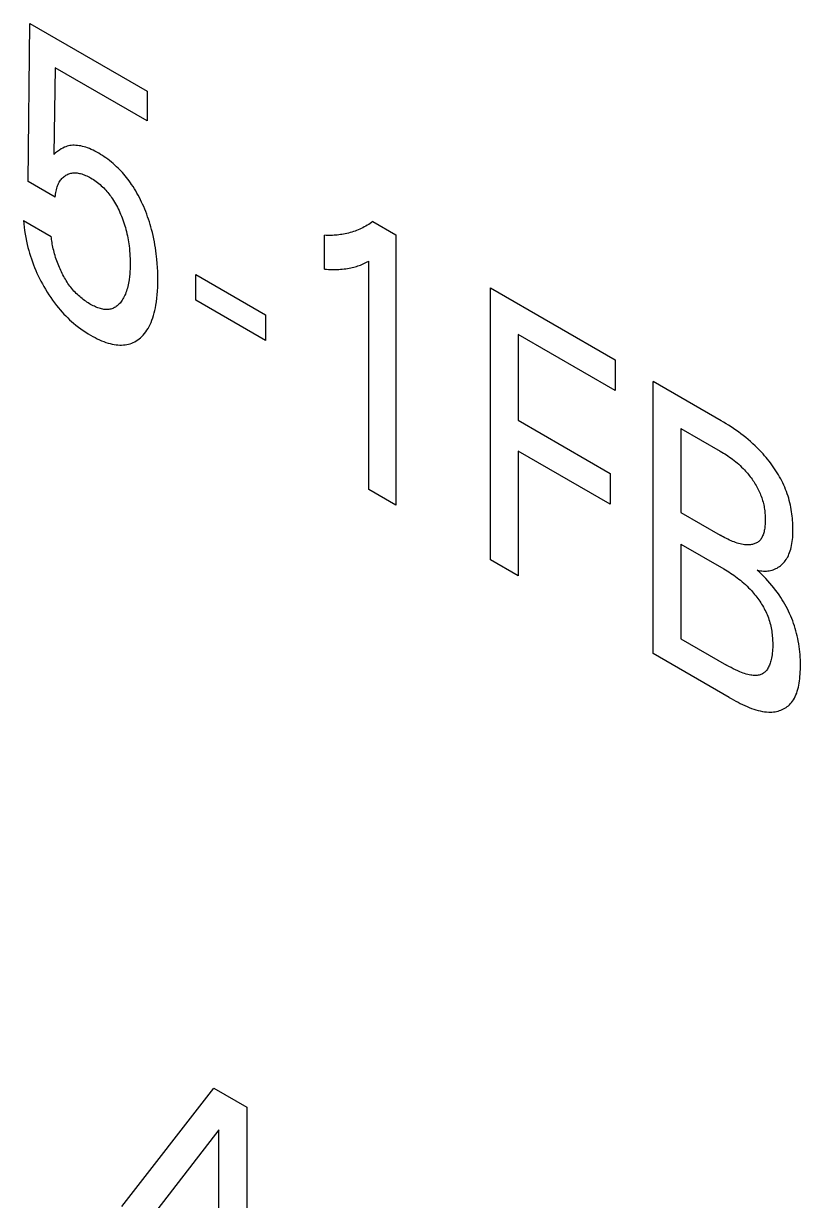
# Model space of a CAD drawing. Extents: x 0 to 420, y 0 to 297.
# Drawn here: x 172.42 to 176.38, y 149.56 to 155.56 of the extents above; entities that cross this region are included whole.
import ezdxf

# ---------------------------------------------------------------- set-up
doc = ezdxf.new("R2010")
doc.units = 0
doc.header["$LTSCALE"] = 23.1
doc.layers.add('40000_ISO', color=7, linetype='CONTINUOUS')

msp = doc.modelspace()

# ---------------------------------------------------------------- linework, layer by layer
at = {"layer": '40000_ISO', "color": 7, "linetype": 'CONTINUOUS'}
for p, q in [((172.4385, 154.7546), (172.4473, 155.5611)), ((172.4473, 155.5611), (173.0459, 155.2155)), ((172.577, 155.3348), (172.5689, 154.8928)), ((173.0459, 155.064), (172.577, 155.3348)), ((173.0459, 155.2155), (173.0459, 155.064)), ((172.5787, 154.9009), (172.5689, 154.8928)), ((172.5887, 154.9087), (172.5787, 154.9009)), ((172.5977, 154.9151), (172.5887, 154.9087)), ((172.607, 154.9211), (172.5977, 154.9151)), ((172.6153, 154.9258), (172.607, 154.9211)), ((172.6239, 154.9299), (172.6153, 154.9258)), ((172.6305, 154.9326), (172.6239, 154.9299)), ((172.6372, 154.9348), (172.6305, 154.9326)), ((172.6442, 154.9366), (172.6372, 154.9348)), ((172.6514, 154.9381), (172.6442, 154.9366)), ((172.6587, 154.9391), (172.6514, 154.9381)), ((172.6662, 154.9397), (172.6587, 154.9391)), ((172.6739, 154.9399), (172.6662, 154.9397)), ((172.6818, 154.9396), (172.6739, 154.9399)), ((172.6899, 154.939), (172.6818, 154.9396)), ((172.6982, 154.9379), (172.6899, 154.939)), ((172.7065, 154.9364), (172.6982, 154.9379)), ((172.7149, 154.9345), (172.7065, 154.9364)), ((172.7234, 154.9322), (172.7149, 154.9345)), ((172.732, 154.9296), (172.7234, 154.9322)), ((172.7413, 154.9263), (172.732, 154.9296)), ((172.7507, 154.9227), (172.7413, 154.9263)), ((172.7602, 154.9187), (172.7507, 154.9227)), ((172.7697, 154.9143), (172.7602, 154.9187)), ((172.7792, 154.9095), (172.7697, 154.9143)), ((172.7887, 154.9045), (172.7792, 154.9095)), ((172.7983, 154.8991), (172.7887, 154.9045)), ((172.8076, 154.8936), (172.7983, 154.8991)), ((172.8169, 154.8878), (172.8076, 154.8936)), ((172.8261, 154.8817), (172.8169, 154.8878)), ((172.8354, 154.8753), (172.8261, 154.8817)), ((172.8446, 154.8687), (172.8354, 154.8753)), ((172.8538, 154.8617), (172.8446, 154.8687)), ((172.8629, 154.8544), (172.8538, 154.8617)), ((172.872, 154.8468), (172.8629, 154.8544)), ((172.8809, 154.8389), (172.872, 154.8468)), ((172.8898, 154.8307), (172.8809, 154.8389)), ((172.8973, 154.8235), (172.8898, 154.8307)), ((172.6031, 154.7613), (172.6066, 154.766)), ((172.6066, 154.766), (172.6103, 154.7703)), ((172.6103, 154.7703), (172.6141, 154.7743)), ((172.6141, 154.7743), (172.6182, 154.778)), ((172.6182, 154.778), (172.6225, 154.7814)), ((172.6225, 154.7814), (172.6269, 154.7845)), ((172.6269, 154.7845), (172.6315, 154.7874)), ((172.6315, 154.7874), (172.6363, 154.7899)), ((172.6363, 154.7899), (172.641, 154.7921)), ((172.641, 154.7921), (172.6458, 154.794)), ((172.6458, 154.794), (172.6507, 154.7956)), ((172.6507, 154.7956), (172.6557, 154.7969)), ((172.6557, 154.7969), (172.6609, 154.7979)), ((172.6609, 154.7979), (172.6662, 154.7987)), ((172.6662, 154.7987), (172.6716, 154.7991)), ((172.6716, 154.7991), (172.6771, 154.7992)), ((172.6771, 154.7992), (172.6827, 154.799)), ((172.6827, 154.799), (172.6884, 154.7985)), ((172.6884, 154.7985), (172.6941, 154.7977)), ((172.6941, 154.7977), (172.7, 154.7966)), ((172.7, 154.7966), (172.7059, 154.7952)), ((172.7059, 154.7952), (172.7119, 154.7935)), ((172.7119, 154.7935), (172.7183, 154.7915)), ((172.7183, 154.7915), (172.7247, 154.7891)), ((172.7247, 154.7891), (172.7311, 154.7865)), ((172.7311, 154.7865), (172.7376, 154.7835)), ((172.7376, 154.7835), (172.7441, 154.7803)), ((172.7441, 154.7803), (172.7507, 154.7769)), ((172.7507, 154.7769), (172.7572, 154.7733)), ((172.7572, 154.7733), (172.7641, 154.7692)), ((172.7641, 154.7692), (172.771, 154.7649)), ((172.771, 154.7649), (172.7778, 154.7603)), ((172.9047, 154.816), (172.8973, 154.8235)), ((172.912, 154.8083), (172.9047, 154.816)), ((172.9192, 154.8004), (172.912, 154.8083)), ((172.9263, 154.7923), (172.9192, 154.8004)), ((172.9333, 154.784), (172.9263, 154.7923)), ((172.9402, 154.7755), (172.9333, 154.784)), ((172.9469, 154.7669), (172.9402, 154.7755)), ((172.9535, 154.7581), (172.9469, 154.7669)), ((172.577, 154.6747), (172.4385, 154.7546)), ((172.5798, 154.6984), (172.5812, 154.7059)), ((172.5812, 154.7059), (172.5829, 154.7134)), ((172.5829, 154.7134), (172.5847, 154.7206)), ((172.5847, 154.7206), (172.5868, 154.7276)), ((172.5868, 154.7276), (172.589, 154.7338)), ((172.589, 154.7338), (172.5914, 154.7398)), ((172.5914, 154.7398), (172.594, 154.7455)), ((172.594, 154.7455), (172.5968, 154.7511)), ((172.5968, 154.7511), (172.5998, 154.7563)), ((172.5998, 154.7563), (172.6031, 154.7613)), ((172.7778, 154.7603), (172.7847, 154.7554)), ((172.7847, 154.7554), (172.7915, 154.7504)), ((172.7915, 154.7504), (172.7982, 154.745)), ((172.7982, 154.745), (172.8049, 154.7394)), ((172.8049, 154.7394), (172.8116, 154.7335)), ((172.8116, 154.7335), (172.8181, 154.7274)), ((172.8181, 154.7274), (172.8236, 154.722)), ((172.8236, 154.722), (172.829, 154.7164)), ((172.829, 154.7164), (172.8344, 154.7106)), ((172.8344, 154.7106), (172.8396, 154.7047)), ((172.8396, 154.7047), (172.8448, 154.6986)), ((172.96, 154.7491), (172.9535, 154.7581)), ((172.9663, 154.74), (172.96, 154.7491)), ((172.9734, 154.7293), (172.9663, 154.74)), ((172.9803, 154.7184), (172.9734, 154.7293)), ((172.9869, 154.7073), (172.9803, 154.7184)), ((172.9934, 154.6962), (172.9869, 154.7073)), ((172.577, 154.6747), (172.5777, 154.6827)), ((172.5777, 154.6827), (172.5787, 154.6906)), ((172.5787, 154.6906), (172.5798, 154.6984)), ((172.8448, 154.6986), (172.8498, 154.6923)), ((172.8498, 154.6923), (172.8548, 154.6859)), ((172.8548, 154.6859), (172.8596, 154.6794)), ((172.8596, 154.6794), (172.8643, 154.6727)), ((172.8643, 154.6727), (172.8689, 154.6659)), ((172.8689, 154.6659), (172.8742, 154.6578)), ((172.8742, 154.6578), (172.8792, 154.6495)), ((172.8792, 154.6495), (172.8841, 154.6411)), ((172.9996, 154.6848), (172.9934, 154.6962)), ((173.0056, 154.6734), (172.9996, 154.6848)), ((173.0114, 154.6619), (173.0056, 154.6734)), ((173.017, 154.6503), (173.0114, 154.6619)), ((173.0224, 154.6387), (173.017, 154.6503)), ((172.8841, 154.6411), (172.8888, 154.6325)), ((172.8888, 154.6325), (172.8933, 154.6239)), ((172.8933, 154.6239), (172.8976, 154.6152)), ((172.8976, 154.6152), (172.9018, 154.6065)), ((172.9018, 154.6065), (172.9058, 154.5977)), ((172.9058, 154.5977), (172.9096, 154.5889)), ((172.9096, 154.5889), (172.9137, 154.579)), ((173.0276, 154.627), (173.0224, 154.6387)), ((173.033, 154.6141), (173.0276, 154.627)), ((173.0382, 154.6012), (173.033, 154.6141)), ((173.0432, 154.5882), (173.0382, 154.6012)), ((173.0479, 154.5752), (173.0432, 154.5882)), ((172.4151, 154.5566), (172.4165, 154.5396)), ((172.4151, 154.5566), (172.5565, 154.475)), ((172.4165, 154.5396), (172.4183, 154.5223)), ((172.9137, 154.579), (172.9176, 154.5691)), ((172.9176, 154.5691), (172.9213, 154.5592)), ((172.9213, 154.5592), (172.9248, 154.5493)), ((172.9248, 154.5493), (172.9281, 154.5394)), ((172.9281, 154.5394), (172.9312, 154.5295)), ((172.9312, 154.5295), (172.9342, 154.5197)), ((173.0523, 154.5623), (173.0479, 154.5752)), ((173.0566, 154.5493), (173.0523, 154.5623)), ((173.0606, 154.5363), (173.0566, 154.5493)), ((173.0643, 154.5234), (173.0606, 154.5363)), ((174.1603, 154.5275), (174.1527, 154.5234)), ((174.1679, 154.5319), (174.1603, 154.5275)), ((174.1753, 154.5364), (174.1679, 154.5319)), ((174.1826, 154.5411), (174.1753, 154.5364)), ((174.1898, 154.546), (174.1826, 154.5411)), ((174.1969, 154.551), (174.1898, 154.546)), ((174.1969, 154.551), (174.3141, 154.4833)), ((172.4183, 154.5223), (172.4206, 154.5047)), ((172.4206, 154.5047), (172.4233, 154.487)), ((172.4233, 154.487), (172.4264, 154.4691)), ((172.4264, 154.4691), (172.4299, 154.4511)), ((172.5572, 154.4675), (172.5565, 154.475)), ((172.5581, 154.4598), (172.5572, 154.4675)), ((172.9342, 154.5197), (172.9369, 154.5098)), ((172.9369, 154.5098), (172.9397, 154.4992)), ((172.9397, 154.4992), (172.9422, 154.4886)), ((172.9422, 154.4886), (172.9445, 154.478)), ((172.9445, 154.478), (172.9466, 154.4675)), ((172.9466, 154.4675), (172.9486, 154.457)), ((173.0679, 154.5105), (173.0643, 154.5234)), ((173.0719, 154.4947), (173.0679, 154.5105)), ((173.0757, 154.4789), (173.0719, 154.4947)), ((173.0791, 154.4632), (173.0757, 154.4789)), ((173.9493, 154.3074), (173.9493, 154.4805)), ((173.9577, 154.4801), (173.9493, 154.4805)), ((173.9661, 154.4799), (173.9577, 154.4801)), ((173.9744, 154.4798), (173.9661, 154.4799)), ((173.9826, 154.4799), (173.9744, 154.4798)), ((173.9908, 154.4801), (173.9826, 154.4799)), ((173.9989, 154.4805), (173.9908, 154.4801)), ((174.007, 154.4811), (173.9989, 154.4805)), ((174.015, 154.4818), (174.007, 154.4811)), ((174.023, 154.4827), (174.015, 154.4818)), ((174.0308, 154.4838), (174.023, 154.4827)), ((174.0387, 154.485), (174.0308, 154.4838)), ((174.0473, 154.4865), (174.0387, 154.485)), ((174.0558, 154.4882), (174.0473, 154.4865)), ((174.0643, 154.4901), (174.0558, 154.4882)), ((174.0727, 154.4922), (174.0643, 154.4901)), ((174.081, 154.4944), (174.0727, 154.4922)), ((174.0892, 154.4969), (174.081, 154.4944)), ((174.0973, 154.4995), (174.0892, 154.4969)), ((174.1054, 154.5023), (174.0973, 154.4995)), ((174.1133, 154.5053), (174.1054, 154.5023)), ((174.1212, 154.5085), (174.1133, 154.5053)), ((174.1292, 154.5119), (174.1212, 154.5085)), ((174.1372, 154.5156), (174.1292, 154.5119)), ((174.145, 154.5194), (174.1372, 154.5156)), ((174.1527, 154.5234), (174.145, 154.5194)), ((174.3141, 154.4833), (174.3141, 153.1031)), ((172.4299, 154.4511), (172.434, 154.4329)), ((172.434, 154.4329), (172.4375, 154.4184)), ((172.4375, 154.4184), (172.4413, 154.4038)), ((172.4413, 154.4038), (172.4455, 154.3891)), ((172.5591, 154.452), (172.5581, 154.4598)), ((172.5604, 154.444), (172.5591, 154.452)), ((172.5618, 154.436), (172.5604, 154.444)), ((172.5633, 154.4278), (172.5618, 154.436)), ((172.565, 154.4195), (172.5633, 154.4278)), ((172.5669, 154.4111), (172.565, 154.4195)), ((172.5689, 154.4026), (172.5669, 154.4111)), ((172.9486, 154.457), (172.9503, 154.4466)), ((172.9503, 154.4466), (172.9519, 154.4362)), ((172.9519, 154.4362), (172.9533, 154.426)), ((172.9533, 154.426), (172.9548, 154.4129)), ((172.9548, 154.4129), (172.956, 154.4)), ((173.0823, 154.4476), (173.0791, 154.4632)), ((173.0851, 154.4321), (173.0823, 154.4476)), ((173.0877, 154.4166), (173.0851, 154.4321)), ((173.09, 154.4013), (173.0877, 154.4166)), ((172.4455, 154.3891), (172.45, 154.3744)), ((172.45, 154.3744), (172.4548, 154.3598)), ((172.4548, 154.3598), (172.4599, 154.3451)), ((172.4599, 154.3451), (172.4653, 154.3304)), ((172.5711, 154.3941), (172.5689, 154.4026)), ((172.5735, 154.3855), (172.5711, 154.3941)), ((172.576, 154.3768), (172.5735, 154.3855)), ((172.5787, 154.3681), (172.576, 154.3768)), ((172.5815, 154.3594), (172.5787, 154.3681)), ((172.5845, 154.3507), (172.5815, 154.3594)), ((172.5877, 154.342), (172.5845, 154.3507)), ((172.956, 154.4), (172.957, 154.3872)), ((172.957, 154.3872), (172.9578, 154.3746)), ((172.9578, 154.3746), (172.9583, 154.362)), ((172.9583, 154.362), (172.9586, 154.3496)), ((172.9586, 154.3496), (172.9587, 154.3372)), ((173.0921, 154.386), (173.09, 154.4013)), ((173.0951, 154.3589), (173.0921, 154.386)), ((173.097, 154.3374), (173.0951, 154.3589)), ((174.1646, 154.3431), (174.1757, 154.3488)), ((174.1757, 153.1831), (174.1757, 154.3488)), ((172.4653, 154.3304), (172.4711, 154.3158)), ((172.4711, 154.3158), (172.477, 154.3016)), ((172.477, 154.3016), (172.4832, 154.2876)), ((172.4832, 154.2876), (172.4897, 154.2736)), ((172.591, 154.3333), (172.5877, 154.342)), ((172.5944, 154.3247), (172.591, 154.3333)), ((172.5977, 154.3169), (172.5944, 154.3247)), ((172.6011, 154.3091), (172.5977, 154.3169)), ((172.6046, 154.3014), (172.6011, 154.3091)), ((172.6082, 154.2937), (172.6046, 154.3014)), ((172.612, 154.2861), (172.6082, 154.2937)), ((172.6158, 154.2785), (172.612, 154.2861)), ((172.9576, 154.2963), (172.9566, 154.283)), ((172.9582, 154.3098), (172.9576, 154.2963)), ((172.9586, 154.3234), (172.9582, 154.3098)), ((172.9587, 154.3372), (172.9586, 154.3234)), ((173.0984, 154.3161), (173.097, 154.3374)), ((173.0994, 154.2951), (173.0984, 154.3161)), ((173.1, 154.2742), (173.0994, 154.2951)), ((173.9493, 154.3074), (173.96, 154.3069)), ((173.96, 154.3069), (173.9706, 154.3065)), ((173.9706, 154.3065), (173.9812, 154.3063)), ((173.9812, 154.3063), (173.9918, 154.3062)), ((173.9918, 154.3062), (174.0023, 154.3062)), ((174.0023, 154.3062), (174.0128, 154.3065)), ((174.0128, 154.3065), (174.0221, 154.3068)), ((174.0221, 154.3068), (174.0313, 154.3073)), ((174.0313, 154.3073), (174.0405, 154.308)), ((174.0405, 154.308), (174.0495, 154.3089)), ((174.0495, 154.3089), (174.0586, 154.31)), ((174.0586, 154.31), (174.0675, 154.3113)), ((174.0675, 154.3113), (174.0753, 154.3126)), ((174.0753, 154.3126), (174.0831, 154.3141)), ((174.0831, 154.3141), (174.0908, 154.3157)), ((174.0908, 154.3157), (174.0984, 154.3176)), ((174.0984, 154.3176), (174.106, 154.3196)), ((174.106, 154.3196), (174.1134, 154.3218)), ((174.1134, 154.3218), (174.1199, 154.3239)), ((174.1199, 154.3239), (174.1263, 154.3262)), ((174.1263, 154.3262), (174.1327, 154.3286)), ((174.1327, 154.3286), (174.1397, 154.3314)), ((174.1397, 154.3314), (174.1466, 154.3345)), ((174.1466, 154.3345), (174.1534, 154.3376)), ((174.1534, 154.3376), (174.1646, 154.3431)), ((172.4897, 154.2736), (172.4965, 154.2597)), ((172.4965, 154.2597), (172.5036, 154.2458)), ((172.5036, 154.2458), (172.5109, 154.2321)), ((172.5109, 154.2321), (172.5186, 154.2185)), ((172.6198, 154.2711), (172.6158, 154.2785)), ((172.624, 154.2637), (172.6198, 154.2711)), ((172.6282, 154.2564), (172.624, 154.2637)), ((172.6326, 154.2493), (172.6282, 154.2564)), ((172.6371, 154.2422), (172.6326, 154.2493)), ((172.6417, 154.2353), (172.6371, 154.2422)), ((172.6464, 154.2285), (172.6417, 154.2353)), ((172.6513, 154.2218), (172.6464, 154.2285)), ((172.9487, 154.228), (172.9468, 154.2196)), ((172.9504, 154.2365), (172.9487, 154.228)), ((172.952, 154.2452), (172.9504, 154.2365)), ((172.9533, 154.254), (172.952, 154.2452)), ((172.9554, 154.27), (172.9533, 154.254)), ((172.9566, 154.283), (172.9554, 154.27)), ((173.0994, 154.2151), (173.0999, 154.2342)), ((173.0999, 154.2342), (173.1001, 154.2536)), ((173.1001, 154.2536), (173.1, 154.2742)), ((173.2928, 154.1493), (173.2928, 154.2801)), ((173.2928, 154.2801), (173.6489, 154.0745)), ((172.5186, 154.2185), (172.5264, 154.2051)), ((172.5264, 154.2051), (172.5352, 154.1908)), ((172.5352, 154.1908), (172.5442, 154.1768)), ((172.5442, 154.1768), (172.5535, 154.1629)), ((172.6562, 154.2153), (172.6513, 154.2218)), ((172.6613, 154.209), (172.6562, 154.2153)), ((172.6667, 154.2025), (172.6613, 154.209)), ((172.6723, 154.1963), (172.6667, 154.2025)), ((172.6779, 154.1902), (172.6723, 154.1963)), ((172.6837, 154.1843), (172.6779, 154.1902)), ((172.6895, 154.1786), (172.6837, 154.1843)), ((172.6954, 154.173), (172.6895, 154.1786)), ((172.7014, 154.1677), (172.6954, 154.173)), ((172.7075, 154.1625), (172.7014, 154.1677)), ((172.9286, 154.1679), (172.9253, 154.1616)), ((172.9317, 154.1744), (172.9286, 154.1679)), ((172.9345, 154.181), (172.9317, 154.1744)), ((172.9372, 154.1879), (172.9345, 154.181)), ((172.9399, 154.1955), (172.9372, 154.1879)), ((172.9424, 154.2033), (172.9399, 154.1955)), ((172.9447, 154.2114), (172.9424, 154.2033)), ((172.9468, 154.2196), (172.9447, 154.2114)), ((173.0952, 154.1592), (173.097, 154.1775)), ((173.097, 154.1775), (173.0984, 154.1962)), ((173.0984, 154.1962), (173.0994, 154.2151)), ((174.7955, 152.8252), (174.7955, 154.2133)), ((174.7955, 154.2133), (175.4322, 153.8457)), ((172.5535, 154.1629), (172.563, 154.1493)), ((172.563, 154.1493), (172.5728, 154.136)), ((172.5728, 154.136), (172.5828, 154.123)), ((172.5828, 154.123), (172.5931, 154.1103)), ((172.5931, 154.1103), (172.6023, 154.0995)), ((172.7136, 154.1576), (172.7075, 154.1625)), ((172.7198, 154.1528), (172.7136, 154.1576)), ((172.726, 154.1482), (172.7198, 154.1528)), ((172.7322, 154.1437), (172.726, 154.1482)), ((172.7385, 154.1395), (172.7322, 154.1437)), ((172.7447, 154.1355), (172.7385, 154.1395)), ((172.751, 154.1316), (172.7447, 154.1355)), ((172.7572, 154.1279), (172.751, 154.1316)), ((172.7635, 154.1244), (172.7572, 154.1279)), ((172.7698, 154.1211), (172.7635, 154.1244)), ((172.776, 154.1181), (172.7698, 154.1211)), ((172.7822, 154.1152), (172.776, 154.1181)), ((172.7884, 154.1126), (172.7822, 154.1152)), ((172.7945, 154.1102), (172.7884, 154.1126)), ((172.8006, 154.1081), (172.7945, 154.1102)), ((172.8066, 154.1063), (172.8006, 154.1081)), ((172.8126, 154.1048), (172.8066, 154.1063)), ((172.8185, 154.1036), (172.8126, 154.1048)), ((172.824, 154.1027), (172.8185, 154.1036)), ((172.8602, 154.1043), (172.8554, 154.1033)), ((172.865, 154.1056), (172.8602, 154.1043)), ((172.8696, 154.1072), (172.865, 154.1056)), ((172.8743, 154.1092), (172.8696, 154.1072)), ((172.8789, 154.1115), (172.8743, 154.1092)), ((172.8834, 154.1141), (172.8789, 154.1115)), ((172.8877, 154.117), (172.8834, 154.1141)), ((172.8918, 154.1201), (172.8877, 154.117)), ((172.8958, 154.1234), (172.8918, 154.1201)), ((172.8997, 154.127), (172.8958, 154.1234)), ((172.9034, 154.1308), (172.8997, 154.127)), ((172.9069, 154.1347), (172.9034, 154.1308)), ((172.9104, 154.1389), (172.9069, 154.1347)), ((172.9144, 154.1442), (172.9104, 154.1389)), ((172.9182, 154.1498), (172.9144, 154.1442)), ((172.9219, 154.1556), (172.9182, 154.1498)), ((172.9253, 154.1616), (172.9219, 154.1556)), ((173.0848, 154.097), (173.0877, 154.1102)), ((173.0877, 154.1102), (173.0902, 154.1236)), ((173.0902, 154.1236), (173.093, 154.1412)), ((173.093, 154.1412), (173.0952, 154.1592)), ((173.6489, 153.9437), (173.2928, 154.1493)), ((172.6023, 154.0995), (172.6116, 154.089)), ((172.6116, 154.089), (172.621, 154.0788)), ((172.621, 154.0788), (172.6306, 154.0689)), ((172.6306, 154.0689), (172.6403, 154.0592)), ((172.6403, 154.0592), (172.6501, 154.0499)), ((172.6501, 154.0499), (172.66, 154.0408)), ((172.8295, 154.1021), (172.824, 154.1027)), ((172.8349, 154.1018), (172.8295, 154.1021)), ((172.8401, 154.1017), (172.8349, 154.1018)), ((172.8453, 154.102), (172.8401, 154.1017)), ((172.8504, 154.1025), (172.8453, 154.102)), ((172.8554, 154.1033), (172.8504, 154.1025)), ((173.0654, 154.0358), (173.07, 154.0474)), ((173.07, 154.0474), (173.0743, 154.0593)), ((173.0743, 154.0593), (173.0781, 154.0715)), ((173.0781, 154.0715), (173.0817, 154.0841)), ((173.0817, 154.0841), (173.0848, 154.097)), ((173.6489, 154.0745), (173.6489, 153.9437)), ((172.66, 154.0408), (172.67, 154.0321)), ((172.67, 154.0321), (172.6823, 154.022)), ((172.6823, 154.022), (172.6947, 154.0123)), ((172.6947, 154.0123), (172.7071, 154.003)), ((172.7071, 154.003), (172.7196, 153.9943)), ((172.7196, 153.9943), (172.7321, 153.9859)), ((172.7321, 153.9859), (172.7446, 153.978)), ((173.032, 153.979), (173.0384, 153.9873)), ((173.0384, 153.9873), (173.0444, 153.9961)), ((173.0444, 153.9961), (173.0501, 154.0052)), ((173.0501, 154.0052), (173.0554, 154.0148)), ((173.0554, 154.0148), (173.0604, 154.0247)), ((173.0604, 154.0247), (173.0654, 154.0358)), ((172.7446, 153.978), (172.7572, 153.9705)), ((172.7572, 153.9705), (172.7685, 153.9642)), ((172.7685, 153.9642), (172.7797, 153.9582)), ((172.7797, 153.9582), (172.7909, 153.9526)), ((172.7909, 153.9526), (172.802, 153.9474)), ((172.802, 153.9474), (172.8132, 153.9425)), ((172.8132, 153.9425), (172.8242, 153.9381)), ((172.8242, 153.9381), (172.8352, 153.9342)), ((172.8352, 153.9342), (172.8462, 153.9307)), ((172.8462, 153.9307), (172.857, 153.9277)), ((172.857, 153.9277), (172.8669, 153.9253)), ((172.8669, 153.9253), (172.8768, 153.9235)), ((172.8768, 153.9235), (172.8865, 153.922)), ((172.9415, 153.9231), (172.9502, 153.9251)), ((172.9502, 153.9251), (172.9586, 153.9275)), ((172.9586, 153.9275), (172.9668, 153.9303)), ((172.9668, 153.9303), (172.9747, 153.9337)), ((172.9747, 153.9337), (172.9824, 153.9375)), ((172.9824, 153.9375), (172.9899, 153.9417)), ((172.9899, 153.9417), (172.9971, 153.9464)), ((172.9971, 153.9464), (173.004, 153.9515)), ((173.004, 153.9515), (173.0107, 153.957)), ((173.0107, 153.957), (173.0182, 153.9638)), ((173.0182, 153.9638), (173.0252, 153.9712)), ((173.0252, 153.9712), (173.032, 153.979)), ((174.9369, 153.9743), (174.9369, 153.5365)), ((175.4322, 153.6883), (174.9369, 153.9743)), ((172.8865, 153.922), (172.8961, 153.921)), ((172.8961, 153.921), (172.9055, 153.9205)), ((172.9055, 153.9205), (172.9148, 153.9205)), ((172.9148, 153.9205), (172.9239, 153.9209)), ((172.9239, 153.9209), (172.9328, 153.9218)), ((172.9328, 153.9218), (172.9415, 153.9231)), ((175.4322, 153.8457), (175.4322, 153.6883)), ((175.6249, 152.3464), (175.6249, 153.7345)), ((175.9723, 153.5338), (175.6249, 153.7345)), ((174.9369, 153.5365), (175.4066, 153.2653)), ((175.9848, 153.5264), (175.9723, 153.5338)), ((175.9974, 153.5187), (175.9848, 153.5264)), ((176.01, 153.5109), (175.9974, 153.5187)), ((176.0226, 153.5028), (176.01, 153.5109)), ((176.0352, 153.4945), (176.0226, 153.5028)), ((175.7663, 153.4954), (175.7663, 153.0665)), ((175.7663, 153.4954), (175.9676, 153.3792)), ((176.0477, 153.4859), (176.0352, 153.4945)), ((176.0603, 153.477), (176.0477, 153.4859)), ((176.0727, 153.4679), (176.0603, 153.477)), ((176.0852, 153.4584), (176.0727, 153.4679)), ((176.0976, 153.4486), (176.0852, 153.4584)), ((176.1099, 153.4385), (176.0976, 153.4486)), ((176.1221, 153.428), (176.1099, 153.4385)), ((176.1343, 153.4171), (176.1221, 153.428)), ((176.1463, 153.4058), (176.1343, 153.4171)), ((176.1583, 153.394), (176.1463, 153.4058)), ((176.1702, 153.3818), (176.1583, 153.394)), ((174.9369, 153.3791), (174.9369, 152.7436)), ((175.4066, 153.1079), (174.9369, 153.3791)), ((175.9676, 153.3792), (175.9755, 153.3745)), ((175.9755, 153.3745), (175.9834, 153.3696)), ((175.9834, 153.3696), (175.9913, 153.3647)), ((175.9913, 153.3647), (175.9992, 153.3596)), ((175.9992, 153.3596), (176.0071, 153.3544)), ((176.0071, 153.3544), (176.015, 153.3489)), ((176.015, 153.3489), (176.0228, 153.3433)), ((176.0228, 153.3433), (176.0307, 153.3376)), ((176.0307, 153.3376), (176.0385, 153.3316)), ((176.0385, 153.3316), (176.0463, 153.3254)), ((176.0463, 153.3254), (176.054, 153.3189)), ((176.1781, 153.3734), (176.1702, 153.3818)), ((176.1859, 153.3647), (176.1781, 153.3734)), ((176.1936, 153.3559), (176.1859, 153.3647)), ((176.2013, 153.3469), (176.1936, 153.3559)), ((176.2088, 153.3377), (176.2013, 153.3469)), ((176.2163, 153.3283), (176.2088, 153.3377)), ((176.2236, 153.3188), (176.2163, 153.3283)), ((175.4066, 153.2653), (175.4066, 153.1079)), ((176.054, 153.3189), (176.0616, 153.3123)), ((176.0616, 153.3123), (176.0692, 153.3054)), ((176.0692, 153.3054), (176.0768, 153.2982)), ((176.0768, 153.2982), (176.0842, 153.2907)), ((176.0842, 153.2907), (176.0916, 153.283)), ((176.0916, 153.283), (176.0966, 153.2776)), ((176.0966, 153.2776), (176.1015, 153.272)), ((176.1015, 153.272), (176.1064, 153.2663)), ((176.1064, 153.2663), (176.1112, 153.2605)), ((176.2307, 153.3091), (176.2236, 153.3188)), ((176.2377, 153.2993), (176.2307, 153.3091)), ((176.2446, 153.2893), (176.2377, 153.2993)), ((176.2512, 153.2793), (176.2446, 153.2893)), ((176.2577, 153.2691), (176.2512, 153.2793)), ((176.2639, 153.2588), (176.2577, 153.2691)), ((176.1112, 153.2605), (176.1159, 153.2546)), ((176.1159, 153.2546), (176.1206, 153.2486)), ((176.1206, 153.2486), (176.1252, 153.2425)), ((176.1252, 153.2425), (176.1296, 153.2362)), ((176.1296, 153.2362), (176.134, 153.2299)), ((176.134, 153.2299), (176.1383, 153.2236)), ((176.1383, 153.2236), (176.1425, 153.2171)), ((176.1425, 153.2171), (176.1465, 153.2106)), ((176.1465, 153.2106), (176.1504, 153.204)), ((176.1504, 153.204), (176.1542, 153.1974)), ((176.27, 153.2485), (176.2639, 153.2588)), ((176.2758, 153.238), (176.27, 153.2485)), ((176.2813, 153.2275), (176.2758, 153.238)), ((176.2866, 153.2169), (176.2813, 153.2275)), ((176.2917, 153.2062), (176.2866, 153.2169)), ((176.2964, 153.1955), (176.2917, 153.2062)), ((174.3141, 153.1031), (174.1757, 153.1831)), ((176.1542, 153.1974), (176.1578, 153.1907)), ((176.1578, 153.1907), (176.1613, 153.1839)), ((176.1613, 153.1839), (176.1646, 153.1772)), ((176.1646, 153.1772), (176.1677, 153.1704)), ((176.1677, 153.1704), (176.1707, 153.1636)), ((176.1707, 153.1636), (176.1737, 153.1562)), ((176.1737, 153.1562), (176.1765, 153.1488)), ((176.1765, 153.1488), (176.1791, 153.1414)), ((176.3011, 153.1841), (176.2964, 153.1955)), ((176.3055, 153.1727), (176.3011, 153.1841)), ((176.3096, 153.1613), (176.3055, 153.1727)), ((176.3133, 153.1498), (176.3096, 153.1613)), ((176.3168, 153.1384), (176.3133, 153.1498)), ((176.1791, 153.1414), (176.1815, 153.134)), ((176.1815, 153.134), (176.1838, 153.1266)), ((176.1838, 153.1266), (176.1858, 153.1191)), ((176.1858, 153.1191), (176.1876, 153.1118)), ((176.1876, 153.1118), (176.1893, 153.1044)), ((176.1893, 153.1044), (176.1908, 153.097)), ((176.1908, 153.097), (176.1921, 153.0897)), ((176.1921, 153.0897), (176.1933, 153.0823)), ((176.3199, 153.1269), (176.3168, 153.1384)), ((176.3228, 153.1154), (176.3199, 153.1269)), ((176.3255, 153.104), (176.3228, 153.1154)), ((176.3278, 153.0926), (176.3255, 153.104)), ((176.3299, 153.0812), (176.3278, 153.0926)), ((175.7663, 153.0665), (175.9676, 152.9503)), ((176.1933, 153.0823), (176.1942, 153.0751)), ((176.1942, 153.0751), (176.1951, 153.0678)), ((176.1951, 153.0678), (176.1958, 153.0606)), ((176.1958, 153.0606), (176.1963, 153.0534)), ((176.1963, 153.0534), (176.1967, 153.0463)), ((176.1967, 153.0463), (176.197, 153.0393)), ((176.197, 153.0393), (176.1971, 153.0323)), ((176.1971, 153.0254), (176.197, 153.0185)), ((176.1971, 153.0323), (176.1971, 153.0254)), ((176.3317, 153.0699), (176.3299, 153.0812)), ((176.3333, 153.0586), (176.3317, 153.0699)), ((176.3347, 153.0474), (176.3333, 153.0586)), ((176.3359, 153.0363), (176.3347, 153.0474)), ((176.3368, 153.0253), (176.3359, 153.0363)), ((176.3375, 153.0143), (176.3368, 153.0253)), ((176.1894, 152.9624), (176.1878, 152.9569)), ((176.1909, 152.968), (176.1894, 152.9624)), ((176.1922, 152.9738), (176.1909, 152.968)), ((176.1934, 152.9798), (176.1922, 152.9738)), ((176.1943, 152.986), (176.1934, 152.9798)), ((176.1952, 152.9922), (176.1943, 152.986)), ((176.1958, 152.9986), (176.1952, 152.9922)), ((176.1963, 153.0052), (176.1958, 152.9986)), ((176.1967, 153.0118), (176.1963, 153.0052)), ((176.197, 153.0185), (176.1967, 153.0118)), ((176.338, 153.0035), (176.3375, 153.0143)), ((176.3384, 152.9927), (176.338, 153.0035)), ((176.3382, 152.9598), (176.3385, 152.9709)), ((176.3385, 152.9821), (176.3384, 152.9927)), ((176.3385, 152.9709), (176.3385, 152.9821)), ((175.7663, 152.9052), (175.7663, 152.4222)), ((175.7663, 152.9052), (175.9858, 152.7784)), ((175.9754, 152.9459), (175.9676, 152.9503)), ((175.9833, 152.9416), (175.9754, 152.9459)), ((175.9912, 152.9374), (175.9833, 152.9416)), ((175.9991, 152.9334), (175.9912, 152.9374)), ((176.0069, 152.9295), (175.9991, 152.9334)), ((176.0148, 152.9257), (176.0069, 152.9295)), ((176.0226, 152.9222), (176.0148, 152.9257)), ((176.0305, 152.9188), (176.0226, 152.9222)), ((176.0382, 152.9157), (176.0305, 152.9188)), ((176.046, 152.9129), (176.0382, 152.9157)), ((176.0537, 152.9102), (176.046, 152.9129)), ((176.0614, 152.9079), (176.0537, 152.9102)), ((176.069, 152.9059), (176.0614, 152.9079)), ((176.0766, 152.9042), (176.069, 152.9059)), ((176.0841, 152.9028), (176.0766, 152.9042)), ((176.0916, 152.9018), (176.0841, 152.9028)), ((176.1268, 152.9023), (176.122, 152.9016)), ((176.1315, 152.9032), (176.1268, 152.9023)), ((176.136, 152.9044), (176.1315, 152.9032)), ((176.1405, 152.9057), (176.136, 152.9044)), ((176.1448, 152.9073), (176.1405, 152.9057)), ((176.149, 152.9091), (176.1448, 152.9073)), ((176.1531, 152.9112), (176.149, 152.9091)), ((176.157, 152.9135), (176.1531, 152.9112)), ((176.1607, 152.9161), (176.157, 152.9135)), ((176.1642, 152.9189), (176.1607, 152.9161)), ((176.1676, 152.9219), (176.1642, 152.9189)), ((176.1707, 152.9253), (176.1676, 152.9219)), ((176.1738, 152.929), (176.1707, 152.9253)), ((176.1766, 152.933), (176.1738, 152.929)), ((176.1793, 152.9373), (176.1766, 152.933)), ((176.1817, 152.9419), (176.1793, 152.9373)), ((176.1839, 152.9467), (176.1817, 152.9419)), ((176.186, 152.9517), (176.1839, 152.9467)), ((176.1878, 152.9569), (176.186, 152.9517)), ((176.3316, 152.8977), (176.3334, 152.9075)), ((176.3334, 152.9075), (176.3348, 152.9175)), ((176.3348, 152.9175), (176.3361, 152.9278)), ((176.3361, 152.9278), (176.337, 152.9382)), ((176.337, 152.9382), (176.3377, 152.9489)), ((176.3377, 152.9489), (176.3382, 152.9598)), ((176.0968, 152.9013), (176.0916, 152.9018)), ((176.102, 152.9009), (176.0968, 152.9013)), ((176.1071, 152.9008), (176.102, 152.9009)), ((176.1121, 152.9009), (176.1071, 152.9008)), ((176.1171, 152.9012), (176.1121, 152.9009)), ((176.122, 152.9016), (176.1171, 152.9012)), ((176.3115, 152.8389), (176.315, 152.8458)), ((176.315, 152.8458), (176.3182, 152.8529)), ((176.3182, 152.8529), (176.3216, 152.8612)), ((176.3216, 152.8612), (176.3245, 152.8699)), ((176.3245, 152.8699), (176.3272, 152.8789)), ((176.3272, 152.8789), (176.3296, 152.8881)), ((176.3296, 152.8881), (176.3316, 152.8977)), ((174.9369, 152.7436), (174.7955, 152.8252)), ((176.2512, 152.7795), (176.2574, 152.7827)), ((176.2574, 152.7827), (176.2634, 152.7863)), ((176.2634, 152.7863), (176.2692, 152.7901)), ((176.2692, 152.7901), (176.2748, 152.7943)), ((176.2748, 152.7943), (176.2802, 152.7989)), ((176.2802, 152.7989), (176.2854, 152.8037)), ((176.2854, 152.8037), (176.2903, 152.8088)), ((176.2903, 152.8088), (176.295, 152.8143)), ((176.295, 152.8143), (176.2995, 152.82)), ((176.2995, 152.82), (176.3038, 152.826)), ((176.3038, 152.826), (176.3078, 152.8323)), ((176.3078, 152.8323), (176.3115, 152.8389)), ((175.9858, 152.7784), (175.9944, 152.7733)), ((175.9944, 152.7733), (176.003, 152.768)), ((176.003, 152.768), (176.0116, 152.7627)), ((176.0116, 152.7627), (176.0202, 152.7571)), ((176.0202, 152.7571), (176.0287, 152.7514)), ((176.0287, 152.7514), (176.0373, 152.7456)), ((176.0373, 152.7456), (176.0458, 152.7395)), ((176.0458, 152.7395), (176.0543, 152.7332)), ((176.0543, 152.7332), (176.0628, 152.7267)), ((176.0628, 152.7267), (176.0713, 152.72)), ((176.1673, 152.7614), (176.1561, 152.7716)), ((176.1561, 152.7716), (176.1642, 152.7699)), ((176.1642, 152.7699), (176.1722, 152.7685)), ((176.1785, 152.7509), (176.1673, 152.7614)), ((176.1722, 152.7685), (176.1801, 152.7676)), ((176.1895, 152.74), (176.1785, 152.7509)), ((176.1801, 152.7676), (176.1879, 152.7671)), ((176.1879, 152.7671), (176.1956, 152.7669)), ((176.2004, 152.7287), (176.1895, 152.74)), ((176.1956, 152.7669), (176.2031, 152.7672)), ((176.2106, 152.7175), (176.2004, 152.7287)), ((176.2031, 152.7672), (176.2104, 152.7678)), ((176.2104, 152.7678), (176.2176, 152.7689)), ((176.2176, 152.7689), (176.2247, 152.7703)), ((176.2247, 152.7703), (176.2316, 152.7721)), ((176.2316, 152.7721), (176.2383, 152.7742)), ((176.2383, 152.7742), (176.2449, 152.7767)), ((176.2449, 152.7767), (176.2512, 152.7795)), ((176.0713, 152.72), (176.0796, 152.713)), ((176.0796, 152.713), (176.088, 152.7058)), ((176.088, 152.7058), (176.0962, 152.6983)), ((176.0962, 152.6983), (176.1044, 152.6905)), ((176.1044, 152.6905), (176.1125, 152.6824)), ((176.1125, 152.6824), (176.1206, 152.6741)), ((176.1206, 152.6741), (176.1263, 152.6679)), ((176.1263, 152.6679), (176.1319, 152.6615)), ((176.2207, 152.7061), (176.2106, 152.7175)), ((176.2307, 152.6943), (176.2207, 152.7061)), ((176.2404, 152.6823), (176.2307, 152.6943)), ((176.2497, 152.6702), (176.2404, 152.6823)), ((176.2588, 152.6579), (176.2497, 152.6702)), ((176.1319, 152.6615), (176.1375, 152.655)), ((176.1375, 152.655), (176.143, 152.6484)), ((176.143, 152.6484), (176.1485, 152.6416)), ((176.1485, 152.6416), (176.1538, 152.6347)), ((176.1538, 152.6347), (176.159, 152.6276)), ((176.159, 152.6276), (176.1641, 152.6205)), ((176.1641, 152.6205), (176.1691, 152.6133)), ((176.1691, 152.6133), (176.1739, 152.6059)), ((176.1739, 152.6059), (176.1786, 152.5985)), ((176.2677, 152.6453), (176.2588, 152.6579)), ((176.2762, 152.6324), (176.2677, 152.6453)), ((176.2834, 152.6211), (176.2762, 152.6324)), ((176.2904, 152.6096), (176.2834, 152.6211)), ((176.2971, 152.5979), (176.2904, 152.6096)), ((176.1786, 152.5985), (176.1832, 152.591)), ((176.1832, 152.591), (176.1875, 152.5834)), ((176.1875, 152.5834), (176.1917, 152.5758)), ((176.1917, 152.5758), (176.1957, 152.5681)), ((176.1957, 152.5681), (176.1995, 152.5604)), ((176.1995, 152.5604), (176.2032, 152.5526)), ((176.2032, 152.5526), (176.2065, 152.5448)), ((176.2065, 152.5448), (176.2099, 152.5363)), ((176.3036, 152.5861), (176.2971, 152.5979)), ((176.3099, 152.5742), (176.3036, 152.5861)), ((176.3158, 152.5621), (176.3099, 152.5742)), ((176.3215, 152.55), (176.3158, 152.5621)), ((176.3269, 152.5378), (176.3215, 152.55)), ((176.2099, 152.5363), (176.2131, 152.5279)), ((176.2131, 152.5279), (176.216, 152.5194)), ((176.216, 152.5194), (176.2186, 152.5109)), ((176.2186, 152.5109), (176.2211, 152.5024)), ((176.2211, 152.5024), (176.2233, 152.494)), ((176.2233, 152.494), (176.2253, 152.4855)), ((176.2253, 152.4855), (176.227, 152.477)), ((176.332, 152.5256), (176.3269, 152.5378)), ((176.337, 152.5127), (176.332, 152.5256)), ((176.3417, 152.4999), (176.337, 152.5127)), ((176.346, 152.4871), (176.3417, 152.4999)), ((176.35, 152.4742), (176.346, 152.4871)), ((175.7663, 152.4222), (176, 152.2872)), ((176.227, 152.477), (176.2286, 152.4686)), ((176.2286, 152.4686), (176.23, 152.4603)), ((176.23, 152.4603), (176.2312, 152.4519)), ((176.2312, 152.4519), (176.2323, 152.4436)), ((176.2323, 152.4436), (176.2331, 152.4354)), ((176.2331, 152.4354), (176.2338, 152.4273)), ((176.2338, 152.4273), (176.2344, 152.4192)), ((176.3537, 152.4614), (176.35, 152.4742)), ((176.3571, 152.4487), (176.3537, 152.4614)), ((176.3602, 152.436), (176.3571, 152.4487)), ((176.363, 152.4233), (176.3602, 152.436)), ((176.3655, 152.4108), (176.363, 152.4233)), ((176.2346, 152.3671), (176.234, 152.358)), ((176.2344, 152.4192), (176.2348, 152.4112)), ((176.235, 152.3764), (176.2346, 152.3671)), ((176.2348, 152.4112), (176.2351, 152.4032)), ((176.2352, 152.3858), (176.235, 152.3764)), ((176.2351, 152.4032), (176.2352, 152.3954)), ((176.2352, 152.3954), (176.2352, 152.3858)), ((176.3679, 152.3967), (176.3655, 152.4108)), ((176.3701, 152.3828), (176.3679, 152.3967)), ((176.3719, 152.369), (176.3701, 152.3828)), ((176.3734, 152.3552), (176.3719, 152.369)), ((176.0125, 152.1226), (175.6249, 152.3464)), ((176.2244, 152.3032), (176.2225, 152.2974)), ((176.226, 152.3092), (176.2244, 152.3032)), ((176.2275, 152.3152), (176.226, 152.3092)), ((176.2293, 152.3234), (176.2275, 152.3152)), ((176.2309, 152.3318), (176.2293, 152.3234)), ((176.2321, 152.3404), (176.2309, 152.3318)), ((176.2332, 152.3491), (176.2321, 152.3404)), ((176.234, 152.358), (176.2332, 152.3491)), ((176.3745, 152.3416), (176.3734, 152.3552)), ((176.3754, 152.3282), (176.3745, 152.3416)), ((176.3761, 152.3147), (176.3754, 152.3282)), ((176.3765, 152.3014), (176.3761, 152.3147)), ((176.0114, 152.2808), (176, 152.2872)), ((176.0227, 152.2746), (176.0114, 152.2808)), ((176.0341, 152.2687), (176.0227, 152.2746)), ((176.0454, 152.2631), (176.0341, 152.2687)), ((176.0567, 152.2579), (176.0454, 152.2631)), ((176.068, 152.253), (176.0567, 152.2579)), ((176.076, 152.2498), (176.068, 152.253)), ((176.0841, 152.2468), (176.076, 152.2498)), ((176.0921, 152.244), (176.0841, 152.2468)), ((176.1, 152.2416), (176.0921, 152.244)), ((176.1835, 152.2435), (176.1795, 152.2413)), ((176.1875, 152.246), (176.1835, 152.2435)), ((176.1912, 152.2488), (176.1875, 152.246)), ((176.1948, 152.2518), (176.1912, 152.2488)), ((176.1983, 152.255), (176.1948, 152.2518)), ((176.2015, 152.2585), (176.1983, 152.255)), ((176.2046, 152.2622), (176.2015, 152.2585)), ((176.2078, 152.2666), (176.2046, 152.2622)), ((176.2107, 152.2712), (176.2078, 152.2666)), ((176.2135, 152.276), (176.2107, 152.2712)), ((176.216, 152.2811), (176.2135, 152.276)), ((176.2184, 152.2864), (176.216, 152.2811)), ((176.2205, 152.2918), (176.2184, 152.2864)), ((176.2225, 152.2974), (176.2205, 152.2918)), ((176.3752, 152.2406), (176.3759, 152.2523)), ((176.3759, 152.2523), (176.3763, 152.2642)), ((176.3763, 152.2642), (176.3766, 152.2761)), ((176.3766, 152.2882), (176.3765, 152.3014)), ((176.3766, 152.2761), (176.3766, 152.2882)), ((176.1079, 152.2394), (176.1, 152.2416)), ((176.1157, 152.2376), (176.1079, 152.2394)), ((176.1234, 152.2361), (176.1157, 152.2376)), ((176.1291, 152.2352), (176.1234, 152.2361)), ((176.1347, 152.2346), (176.1291, 152.2352)), ((176.1402, 152.2342), (176.1347, 152.2346)), ((176.1457, 152.2341), (176.1402, 152.2342)), ((176.151, 152.2342), (176.1457, 152.2341)), ((176.1563, 152.2346), (176.151, 152.2342)), ((176.1614, 152.2354), (176.1563, 152.2346)), ((176.1663, 152.2365), (176.1614, 152.2354)), ((176.1708, 152.2378), (176.1663, 152.2365)), ((176.1752, 152.2394), (176.1708, 152.2378)), ((176.1795, 152.2413), (176.1752, 152.2394)), ((176.366, 152.1742), (176.3682, 152.1847)), ((176.3682, 152.1847), (176.3701, 152.1954)), ((176.3701, 152.1954), (176.3718, 152.2064)), ((176.3718, 152.2064), (176.3732, 152.2176)), ((176.3732, 152.2176), (176.3743, 152.229)), ((176.3743, 152.229), (176.3752, 152.2406)), ((176.0125, 152.1226), (176.0239, 152.1161)), ((176.3458, 152.1182), (176.35, 152.1266)), ((176.35, 152.1266), (176.3539, 152.1354)), ((176.3539, 152.1354), (176.3574, 152.1446)), ((176.3574, 152.1446), (176.3606, 152.1541)), ((176.3606, 152.1541), (176.3634, 152.164)), ((176.3634, 152.164), (176.366, 152.1742)), ((176.0239, 152.1161), (176.0354, 152.1097)), ((176.0354, 152.1097), (176.0469, 152.1035)), ((176.0469, 152.1035), (176.0584, 152.0974)), ((176.0584, 152.0974), (176.0699, 152.0916)), ((176.0699, 152.0916), (176.0814, 152.086)), ((176.0814, 152.086), (176.0929, 152.0807)), ((176.0929, 152.0807), (176.1044, 152.0757)), ((176.1044, 152.0757), (176.1158, 152.071)), ((176.1158, 152.071), (176.1272, 152.0666)), ((176.1272, 152.0666), (176.1385, 152.0627)), ((176.1385, 152.0627), (176.1497, 152.0591)), ((176.2838, 152.0603), (176.2906, 152.0635)), ((176.2906, 152.0635), (176.2972, 152.0671)), ((176.2972, 152.0671), (176.3035, 152.0711)), ((176.3035, 152.0711), (176.3096, 152.0755)), ((176.3096, 152.0755), (176.3155, 152.0802)), ((176.3155, 152.0802), (176.3211, 152.0853)), ((176.3211, 152.0853), (176.3264, 152.0908)), ((176.3264, 152.0908), (176.3314, 152.0966)), ((176.3314, 152.0966), (176.3361, 152.1028)), ((176.3361, 152.1028), (176.3412, 152.1103)), ((176.3412, 152.1103), (176.3458, 152.1182)), ((176.1497, 152.0591), (176.1608, 152.056)), ((176.1608, 152.056), (176.1719, 152.0533)), ((176.1719, 152.0533), (176.1828, 152.0511)), ((176.1828, 152.0511), (176.1936, 152.0494)), ((176.1936, 152.0494), (176.2042, 152.0482)), ((176.2042, 152.0482), (176.2148, 152.0476)), ((176.2148, 152.0476), (176.223, 152.0475)), ((176.223, 152.0475), (176.2311, 152.0478)), ((176.2311, 152.0478), (176.2391, 152.0485)), ((176.2391, 152.0485), (176.2469, 152.0495)), ((176.2469, 152.0495), (176.2546, 152.051)), ((176.2546, 152.051), (176.2622, 152.0527)), ((176.2622, 152.0527), (176.2696, 152.0549)), ((176.2696, 152.0549), (176.2768, 152.0574)), ((176.2768, 152.0574), (176.2838, 152.0603)), ((172.917, 149.5253), (173.3859, 150.1281)), ((173.3859, 150.1281), (173.5541, 150.031)), ((173.5541, 150.031), (173.5541, 149.1417)), ((173.4116, 149.9155), (173.0414, 149.4377)), ((173.4116, 149.224), (173.4116, 149.9155))]:
    msp.add_line(p, q, dxfattribs=at)

doc.saveas('drawing.dxf')
